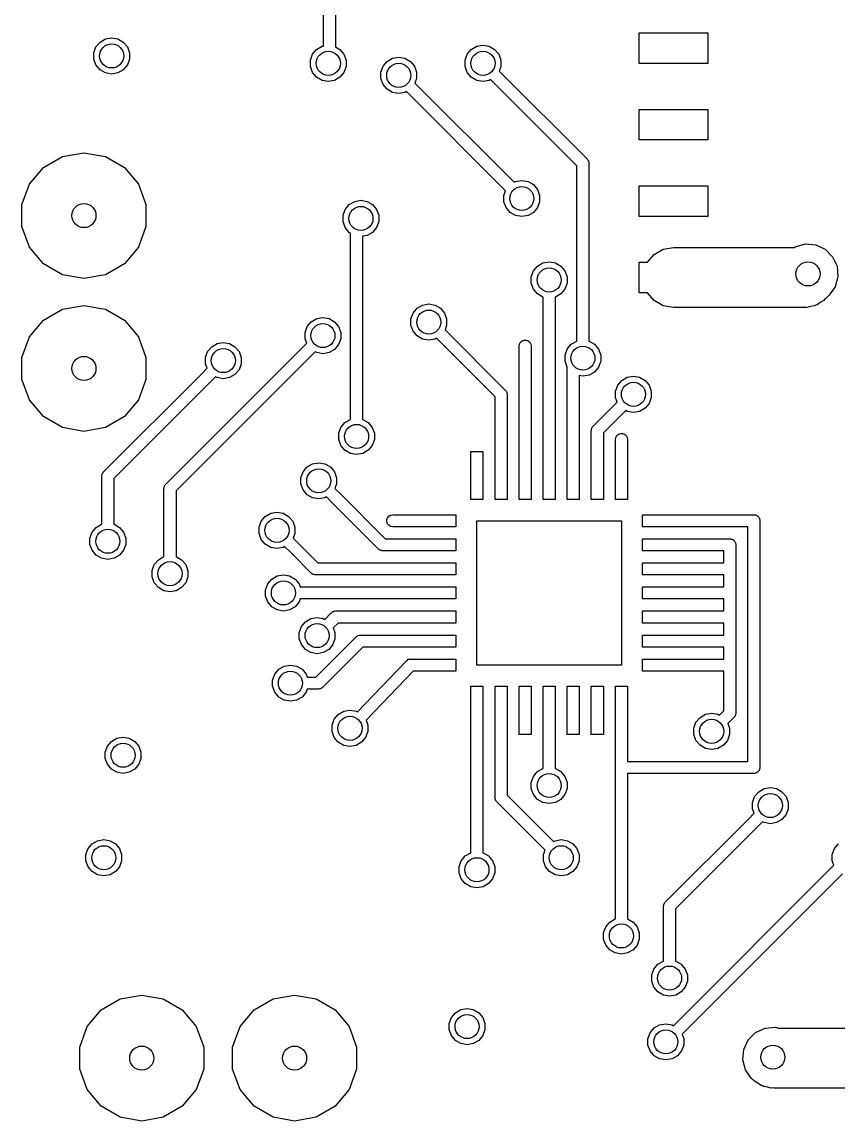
# Model space of a CAD drawing. Extents: x 1.2 to 29.5, y 0 to 30.9.
# Drawn here: x 1.24 to 14.8, y 1.22 to 19.49 of the extents above; entities that cross this region are included whole.
import ezdxf

# ---------------------------------------------------------------- set-up
doc = ezdxf.new("R2010")
doc.units = 0
doc.header["$MEASUREMENT"] = 0
doc.layers.add('BLACK', color=7, linetype='CONTINUOUS')

msp = doc.modelspace()

# ---------------------------------------------------------------- linework, layer by layer
at = {"layer": 'Black'}
for p, q in [((6.25, 19.087), (6.25, 19.67)), ((6.45, 19.67), (6.45, 19.0732)), ((2.53693, 19.1537), (2.6275, 19.206)), ((2.6275, 19.206), (2.7305, 19.2241)), ((2.7305, 19.2241), (2.8335, 19.206)), ((2.8335, 19.206), (2.92407, 19.1537)), ((11.4935, 18.796), (11.4935, 19.304)), ((11.4935, 19.304), (12.6365, 19.304)), ((12.6365, 19.304), (12.6365, 18.796)), ((2.43393, 18.9753), (2.4697, 19.0736)), ((2.4697, 19.0736), (2.53693, 19.1537)), ((2.92407, 19.1537), (2.9913, 19.0736)), ((2.9913, 19.0736), (3.02707, 18.9753)), ((6.0692, 18.9506), (6.13643, 19.0307)), ((6.13643, 19.0307), (6.227, 19.083)), ((6.227, 19.083), (6.25, 19.087)), ((6.45, 19.0732), (6.52357, 19.0307)), ((6.52357, 19.0307), (6.5908, 18.9506)), ((8.6392, 18.9506), (8.70643, 19.0307)), ((8.70643, 19.0307), (8.797, 19.083)), ((8.797, 19.083), (8.9, 19.1011)), ((8.9, 19.1011), (9.003, 19.083)), ((9.003, 19.083), (9.09357, 19.0307)), ((9.09357, 19.0307), (9.1608, 18.9506)), ((2.43393, 18.8707), (2.43393, 18.9753)), ((2.4697, 18.7724), (2.43393, 18.8707)), ((3.02707, 18.8707), (2.9913, 18.7724)), ((3.02707, 18.9753), (3.02707, 18.8707)), ((6.03343, 18.8523), (6.0692, 18.9506)), ((6.03343, 18.7477), (6.03343, 18.8523)), ((6.5908, 18.9506), (6.62657, 18.8523)), ((6.62657, 18.8523), (6.62657, 18.7477)), ((7.2392, 18.7506), (7.30643, 18.8307)), ((7.30643, 18.8307), (7.397, 18.883)), ((7.397, 18.883), (7.5, 18.9011)), ((7.5, 18.9011), (7.603, 18.883)), ((7.603, 18.883), (7.69357, 18.8307)), ((7.69357, 18.8307), (7.7608, 18.7506)), ((8.60343, 18.8523), (8.6392, 18.9506)), ((8.60343, 18.7477), (8.60343, 18.8523)), ((9.1608, 18.9506), (9.19657, 18.8523)), ((9.19657, 18.8523), (9.19657, 18.7477)), ((2.53693, 18.6923), (2.4697, 18.7724)), ((2.6275, 18.64), (2.53693, 18.6923)), ((2.7305, 18.6219), (2.6275, 18.64)), ((2.8335, 18.64), (2.7305, 18.6219)), ((2.92407, 18.6923), (2.8335, 18.64)), ((2.9913, 18.7724), (2.92407, 18.6923)), ((6.0692, 18.6494), (6.03343, 18.7477)), ((6.13643, 18.5693), (6.0692, 18.6494)), ((6.5908, 18.6494), (6.52357, 18.5693)), ((6.62657, 18.7477), (6.5908, 18.6494)), ((7.20343, 18.6523), (7.2392, 18.7506)), ((7.20343, 18.5477), (7.20343, 18.6523)), ((7.7608, 18.7506), (7.79657, 18.6523)), ((7.79657, 18.6523), (7.79657, 18.5477)), ((8.6392, 18.6494), (8.60343, 18.7477)), ((8.70643, 18.5693), (8.6392, 18.6494)), ((9.19657, 18.7477), (9.16912, 18.6723)), ((9.16912, 18.6723), (10.6307, 17.2107)), ((12.6365, 18.796), (11.4935, 18.796)), ((6.227, 18.517), (6.13643, 18.5693)), ((6.33, 18.4989), (6.227, 18.517)), ((6.433, 18.517), (6.33, 18.4989)), ((6.52357, 18.5693), (6.433, 18.517)), ((7.2392, 18.4494), (7.20343, 18.5477)), ((7.30643, 18.3693), (7.2392, 18.4494)), ((7.79657, 18.5477), (7.76912, 18.4723)), ((7.76912, 18.4723), (9.41874, 16.8227)), ((8.797, 18.517), (8.70643, 18.5693)), ((8.9, 18.4989), (8.797, 18.517)), ((9.003, 18.517), (8.9, 18.4989)), ((9.02745, 18.5311), (9.003, 18.517)), ((10.46, 17.0986), (9.02745, 18.5311)), ((7.397, 18.317), (7.30643, 18.3693)), ((7.5, 18.2989), (7.397, 18.317)), ((7.603, 18.317), (7.5, 18.2989)), ((7.62745, 18.3311), (7.603, 18.317)), ((9.27651, 16.6821), (7.62745, 18.3311)), ((11.4935, 17.526), (11.4935, 18.034)), ((11.4935, 18.034), (12.6365, 18.034)), ((12.6365, 18.034), (12.6365, 17.526)), ((12.6365, 17.526), (11.4935, 17.526)), ((1.59804, 17.0708), (1.91246, 17.2523)), ((1.91246, 17.2523), (2.27, 17.3154)), ((2.27, 17.3154), (2.62754, 17.2523)), ((2.62754, 17.2523), (2.94196, 17.0708)), ((10.6307, 17.2107), (10.6332, 17.2071)), ((10.6332, 17.2071), (10.6366, 17.2043)), ((10.6366, 17.2043), (10.6431, 17.193)), ((10.6431, 17.193), (10.6506, 17.1823)), ((10.6506, 17.1823), (10.6518, 17.178)), ((10.6518, 17.178), (10.654, 17.1742)), ((10.654, 17.1742), (10.6562, 17.1613)), ((1.36468, 16.7927), (1.59804, 17.0708)), ((2.94196, 17.0708), (3.17532, 16.7927)), ((10.46, 14.3253), (10.46, 17.0986)), ((10.6562, 17.1613), (10.6596, 17.1487)), ((10.6596, 17.1487), (10.6592, 17.1443)), ((10.6592, 17.1443), (10.66, 17.14)), ((10.66, 17.14), (10.66, 14.3253)), ((9.41874, 16.8227), (9.44224, 16.8362)), ((9.44224, 16.8362), (9.54524, 16.8544)), ((9.54524, 16.8544), (9.64823, 16.8362)), ((9.64823, 16.8362), (9.73881, 16.784)), ((1.2405, 16.4515), (1.36468, 16.7927)), ((3.17532, 16.7927), (3.2995, 16.4515)), ((9.24867, 16.6056), (9.27651, 16.6821)), ((9.73881, 16.784), (9.80604, 16.7038)), ((9.80604, 16.7038), (9.84181, 16.6056)), ((11.4935, 16.256), (11.4935, 16.764)), ((11.4935, 16.764), (12.6365, 16.764)), ((12.6365, 16.764), (12.6365, 16.256)), ((1.2405, 16.0885), (1.2405, 16.4515)), ((3.2995, 16.4515), (3.2995, 16.0885)), ((6.6112, 16.3729), (6.67842, 16.453)), ((6.67842, 16.453), (6.769, 16.5053)), ((6.769, 16.5053), (6.872, 16.5235)), ((6.872, 16.5235), (6.975, 16.5053)), ((6.975, 16.5053), (7.06557, 16.453)), ((7.06557, 16.453), (7.1328, 16.3729)), ((9.24867, 16.501), (9.24867, 16.6056)), ((9.28444, 16.4027), (9.24867, 16.501)), ((9.84181, 16.501), (9.80604, 16.4027)), ((9.84181, 16.6056), (9.84181, 16.501)), ((6.57543, 16.2746), (6.6112, 16.3729)), ((6.57543, 16.17), (6.57543, 16.2746)), ((7.1328, 16.3729), (7.16857, 16.2746)), ((7.16857, 16.2746), (7.16857, 16.17)), ((9.35166, 16.3226), (9.28444, 16.4027)), ((9.44224, 16.2703), (9.35166, 16.3226)), ((9.54524, 16.2521), (9.44224, 16.2703)), ((9.64823, 16.2703), (9.54524, 16.2521)), ((9.73881, 16.3226), (9.64823, 16.2703)), ((9.80604, 16.4027), (9.73881, 16.3226)), ((12.6365, 16.256), (11.4935, 16.256)), ((1.36468, 15.7473), (1.2405, 16.0885)), ((3.2995, 16.0885), (3.17532, 15.7473)), ((6.6112, 16.0718), (6.57543, 16.17)), ((6.67842, 15.9916), (6.6112, 16.0718)), ((7.1328, 16.0718), (7.06557, 15.9916)), ((7.16857, 16.17), (7.1328, 16.0718)), ((6.7, 15.9792), (6.67842, 15.9916)), ((6.7, 12.8835), (6.7, 15.9792)), ((6.975, 15.9393), (6.9, 15.9261)), ((6.9, 15.9261), (6.9, 12.8835)), ((7.06557, 15.9916), (6.975, 15.9393)), ((1.59804, 15.4692), (1.36468, 15.7473)), ((3.17532, 15.7473), (2.94196, 15.4692)), ((11.7436, 15.623), (11.894, 15.7098)), ((11.894, 15.7098), (12.065, 15.74)), ((12.065, 15.74), (14.0699, 15.74)), ((14.0699, 15.74), (14.0887, 15.7532)), ((14.0887, 15.7532), (14.2564, 15.7981)), ((14.2564, 15.7981), (14.4294, 15.783)), ((14.4294, 15.783), (14.5868, 15.7096)), ((14.5868, 15.7096), (14.7096, 15.5868)), ((11.6353, 15.494), (11.7436, 15.623)), ((14.7096, 15.5868), (14.783, 15.4294)), ((1.91246, 15.2877), (1.59804, 15.4692)), ((2.94196, 15.4692), (2.62754, 15.2877)), ((9.70343, 15.2523), (9.7392, 15.3506)), ((9.7392, 15.3506), (9.80643, 15.4307)), ((9.80643, 15.4307), (9.897, 15.483)), ((9.897, 15.483), (10, 15.5011)), ((10, 15.5011), (10.103, 15.483)), ((10.103, 15.483), (10.1936, 15.4307)), ((10.1936, 15.4307), (10.2608, 15.3506)), ((10.2608, 15.3506), (10.2966, 15.2523)), ((11.4935, 14.986), (11.4935, 15.494)), ((11.4935, 15.494), (11.6353, 15.494)), ((14.783, 15.4294), (14.7981, 15.2564)), ((2.27, 15.2246), (1.91246, 15.2877)), ((2.62754, 15.2877), (2.27, 15.2246)), ((9.70343, 15.1477), (9.70343, 15.2523)), ((10.2966, 15.2523), (10.2966, 15.1477)), ((14.7981, 15.2564), (14.7532, 15.0887)), ((9.7392, 15.0494), (9.70343, 15.1477)), ((9.80643, 14.9693), (9.7392, 15.0494)), ((10.2608, 15.0494), (10.1936, 14.9693)), ((10.2966, 15.1477), (10.2608, 15.0494)), ((11.6353, 14.986), (11.4935, 14.986)), ((11.7436, 14.857), (11.6353, 14.986)), ((14.7532, 15.0887), (14.6536, 14.9464)), ((7.897, 14.783), (8, 14.8011)), ((8, 14.8011), (8.103, 14.783)), ((9.897, 14.917), (9.80643, 14.9693)), ((9.9, 14.9165), (9.897, 14.917)), ((9.9, 12.35), (9.9, 14.9165)), ((10.103, 14.917), (10.1, 14.9165)), ((10.1, 14.9165), (10.1, 12.35)), ((10.1936, 14.9693), (10.103, 14.917)), ((11.894, 14.7702), (11.7436, 14.857)), ((14.5048, 14.8243), (14.4513, 14.7868)), ((14.5614, 14.857), (14.5048, 14.8243)), ((14.5755, 14.8738), (14.5614, 14.857)), ((14.5936, 14.8864), (14.5755, 14.8738)), ((14.6536, 14.9464), (14.5936, 14.8864)), ((1.59804, 14.5308), (1.91246, 14.7123)), ((1.91246, 14.7123), (2.27, 14.7754)), ((2.27, 14.7754), (2.62754, 14.7123)), ((2.62754, 14.7123), (2.94196, 14.5308)), ((7.70343, 14.5523), (7.7392, 14.6506)), ((7.7392, 14.6506), (7.80643, 14.7307)), ((7.80643, 14.7307), (7.897, 14.783)), ((8.103, 14.783), (8.19357, 14.7307)), ((8.19357, 14.7307), (8.2608, 14.6506)), ((8.2608, 14.6506), (8.29657, 14.5523)), ((12.065, 14.74), (11.894, 14.7702)), ((14.24, 14.74), (12.065, 14.74)), ((14.2617, 14.7438), (14.24, 14.74)), ((14.2836, 14.7419), (14.2617, 14.7438)), ((14.3467, 14.7588), (14.2836, 14.7419)), ((14.411, 14.7702), (14.3467, 14.7588)), ((14.4301, 14.7812), (14.411, 14.7702)), ((14.4513, 14.7868), (14.4301, 14.7812)), ((1.36468, 14.2527), (1.59804, 14.5308)), ((2.94196, 14.5308), (3.17532, 14.2527)), ((5.97919, 14.4267), (6.04642, 14.5068)), ((6.04642, 14.5068), (6.13699, 14.5591)), ((6.13699, 14.5591), (6.23999, 14.5773)), ((6.23999, 14.5773), (6.34299, 14.5591)), ((6.34299, 14.5591), (6.43356, 14.5068)), ((6.43356, 14.5068), (6.50079, 14.4267)), ((7.70343, 14.4477), (7.70343, 14.5523)), ((7.7392, 14.3494), (7.70343, 14.4477)), ((8.29657, 14.4477), (8.26912, 14.3723)), ((8.29657, 14.5523), (8.29657, 14.4477)), ((1.2405, 13.9115), (1.36468, 14.2527)), ((3.17532, 14.2527), (3.2995, 13.9115)), ((5.94342, 14.3284), (5.97919, 14.4267)), ((5.94342, 14.2238), (5.94342, 14.3284)), ((6.50079, 14.4267), (6.53656, 14.3284)), ((6.53656, 14.3284), (6.53656, 14.2238)), ((7.80643, 14.2693), (7.7392, 14.3494)), ((7.897, 14.217), (7.80643, 14.2693)), ((8.26912, 14.3723), (9.27071, 13.3707)), ((10.46, 14.1845), (10.46, 14.3253)), ((10.66, 14.3253), (10.66, 14.1845)), ((3.62929, 11.8068), (5.97087, 14.1484)), ((4.32504, 14.0106), (4.39227, 14.0907)), ((4.39227, 14.0907), (4.48284, 14.143)), ((4.48284, 14.143), (4.58584, 14.1612)), ((4.58584, 14.1612), (4.68884, 14.143)), ((4.68884, 14.143), (4.77941, 14.0907)), ((4.77941, 14.0907), (4.84664, 14.0106)), ((5.97087, 14.1484), (5.94342, 14.2238)), ((6.50079, 14.1255), (6.43356, 14.0454)), ((6.53656, 14.2238), (6.50079, 14.1255)), ((8, 14.1989), (7.897, 14.217)), ((8.103, 14.217), (8, 14.1989)), ((8.12745, 14.2311), (8.103, 14.217)), ((9.1, 13.2586), (8.12745, 14.2311)), ((9.5, 14.1), (9.50603, 14.1342)), ((9.5, 12.35), (9.5, 14.1)), ((9.50603, 14.1342), (9.5234, 14.1643)), ((9.5234, 14.1643), (9.55, 14.1866)), ((9.55, 14.1866), (9.58263, 14.1985)), ((9.58263, 14.1985), (9.61736, 14.1985)), ((9.61736, 14.1985), (9.65, 14.1866)), ((9.65, 14.1866), (9.6766, 14.1643)), ((9.6766, 14.1643), (9.69397, 14.1342)), ((9.69397, 14.1342), (9.7, 14.1)), ((9.7, 14.1), (9.7, 12.35)), ((10.2992, 14.0516), (10.3664, 14.1317)), ((10.3664, 14.1317), (10.457, 14.184)), ((10.457, 14.184), (10.46, 14.1845)), ((10.66, 14.1845), (10.663, 14.184)), ((10.663, 14.184), (10.7536, 14.1317)), ((10.7536, 14.1317), (10.8208, 14.0516)), ((1.2405, 13.5485), (1.2405, 13.9115)), ((3.2995, 13.9115), (3.2995, 13.5485)), ((6.11254, 14.0073), (3.8, 11.6947)), ((4.28927, 13.9123), (4.32504, 14.0106)), ((4.28927, 13.8077), (4.28927, 13.9123)), ((4.84664, 14.0106), (4.88241, 13.9123)), ((4.88241, 13.9123), (4.88241, 13.8077)), ((6.13699, 13.9931), (6.11254, 14.0073)), ((6.23999, 13.975), (6.13699, 13.9931)), ((6.34299, 13.9931), (6.23999, 13.975)), ((6.43356, 14.0454), (6.34299, 13.9931)), ((10.2634, 13.9533), (10.2992, 14.0516)), ((10.2634, 13.8487), (10.2634, 13.9533)), ((10.8208, 14.0516), (10.8566, 13.9533)), ((10.8566, 13.9533), (10.8566, 13.8487)), ((4.21513, 13.6307), (4.31671, 13.7323)), ((4.31671, 13.7323), (4.28927, 13.8077)), ((4.84664, 13.7094), (4.77941, 13.6293)), ((4.88241, 13.8077), (4.84664, 13.7094)), ((10.2992, 13.7504), (10.2634, 13.8487)), ((10.3004, 13.749), (10.2992, 13.7504)), ((10.3, 13.741), (10.3008, 13.7453)), ((10.3, 12.35), (10.3, 13.741)), ((10.3008, 13.7453), (10.3004, 13.749)), ((10.8208, 13.7504), (10.7536, 13.6703)), ((10.8566, 13.8487), (10.8208, 13.7504)), ((1.36468, 13.2073), (1.2405, 13.5485)), ((2.59629, 12.0119), (4.21513, 13.6307)), ((3.2995, 13.5485), (3.17532, 13.2073)), ((4.45839, 13.5911), (4.35655, 13.4893)), ((4.48284, 13.577), (4.45839, 13.5911)), ((4.58584, 13.5589), (4.48284, 13.577)), ((4.68884, 13.577), (4.58584, 13.5589)), ((4.77941, 13.6293), (4.68884, 13.577)), ((10.56, 13.5999), (10.5, 13.6105)), ((10.5, 13.6105), (10.5, 12.35)), ((10.663, 13.618), (10.56, 13.5999)), ((10.7536, 13.6703), (10.663, 13.618)), ((11.1392, 13.4506), (11.2064, 13.5307)), ((11.2064, 13.5307), (11.297, 13.583)), ((11.297, 13.583), (11.4, 13.6011)), ((11.4, 13.6011), (11.503, 13.583)), ((11.503, 13.583), (11.5936, 13.5307)), ((11.5936, 13.5307), (11.6608, 13.4506)), ((4.35655, 13.4893), (2.767, 11.8997)), ((9.27071, 13.3707), (9.27323, 13.3671)), ((9.27323, 13.3671), (9.2766, 13.3643)), ((9.2766, 13.3643), (9.28314, 13.353)), ((9.28314, 13.353), (9.29063, 13.3423)), ((9.29063, 13.3423), (9.29177, 13.338)), ((9.29177, 13.338), (9.29397, 13.3342)), ((9.29397, 13.3342), (9.29624, 13.3213)), ((11.1034, 13.3523), (11.1392, 13.4506)), ((11.1034, 13.2477), (11.1034, 13.3523)), ((11.6608, 13.4506), (11.6966, 13.3523)), ((11.6966, 13.3523), (11.6966, 13.2477)), ((1.59804, 12.9292), (1.36468, 13.2073)), ((3.17532, 13.2073), (2.94196, 12.9292)), ((9.1, 12.35), (9.1, 13.2586)), ((9.29624, 13.3213), (9.29962, 13.3087)), ((9.29962, 13.3087), (9.29924, 13.3043)), ((9.29924, 13.3043), (9.3, 13.3)), ((9.3, 13.3), (9.3, 12.35)), ((10.7293, 12.7707), (11.1309, 13.1723)), ((11.1309, 13.1723), (11.1034, 13.2477)), ((11.6608, 13.1494), (11.5936, 13.0693)), ((11.6966, 13.2477), (11.6608, 13.1494)), ((11.2726, 13.0311), (10.9, 12.6586)), ((11.297, 13.017), (11.2726, 13.0311)), ((11.4, 12.9989), (11.297, 13.017)), ((11.503, 13.017), (11.4, 12.9989)), ((11.5936, 13.0693), (11.503, 13.017)), ((1.91246, 12.7477), (1.59804, 12.9292)), ((2.94196, 12.9292), (2.62754, 12.7477)), ((6.5392, 12.7506), (6.60643, 12.8307)), ((6.60643, 12.8307), (6.697, 12.883)), ((6.697, 12.883), (6.7, 12.8835)), ((6.9, 12.8835), (6.903, 12.883)), ((6.903, 12.883), (6.99357, 12.8307)), ((6.99357, 12.8307), (7.0608, 12.7506)), ((2.27, 12.6846), (1.91246, 12.7477)), ((2.62754, 12.7477), (2.27, 12.6846)), ((6.50343, 12.6523), (6.5392, 12.7506)), ((6.50343, 12.5477), (6.50343, 12.6523)), ((7.0608, 12.7506), (7.09657, 12.6523)), ((7.09657, 12.6523), (7.09657, 12.5477)), ((10.7, 12.7), (10.7008, 12.7043)), ((10.7, 12.35), (10.7, 12.7)), ((10.7004, 12.7087), (10.7038, 12.7213)), ((10.7008, 12.7043), (10.7004, 12.7087)), ((10.7038, 12.7213), (10.706, 12.7342)), ((10.706, 12.7342), (10.7082, 12.738)), ((10.7082, 12.738), (10.7094, 12.7423)), ((10.7094, 12.7423), (10.7169, 12.753)), ((10.7169, 12.753), (10.7234, 12.7643)), ((10.7234, 12.7643), (10.7268, 12.7671)), ((10.7268, 12.7671), (10.7293, 12.7707)), ((10.9, 12.6586), (10.9, 12.35)), ((11.106, 12.5842), (11.1234, 12.6143)), ((11.1234, 12.6143), (11.15, 12.6366)), ((11.15, 12.6366), (11.1826, 12.6485)), ((11.1826, 12.6485), (11.2174, 12.6485)), ((11.2174, 12.6485), (11.25, 12.6366)), ((11.25, 12.6366), (11.2766, 12.6143)), ((11.2766, 12.6143), (11.294, 12.5842)), ((6.5392, 12.4494), (6.50343, 12.5477)), ((6.60643, 12.3693), (6.5392, 12.4494)), ((7.0608, 12.4494), (6.99357, 12.3693)), ((7.09657, 12.5477), (7.0608, 12.4494)), ((11.1, 12.55), (11.106, 12.5842)), ((11.1, 12.35), (11.1, 12.55)), ((11.294, 12.5842), (11.3, 12.55)), ((11.3, 12.55), (11.3, 12.35)), ((6.697, 12.317), (6.60643, 12.3693)), ((6.8, 12.2989), (6.697, 12.317)), ((6.903, 12.317), (6.8, 12.2989)), ((6.99357, 12.3693), (6.903, 12.317)), ((8.7, 11.55), (8.7, 12.35)), ((8.7, 12.35), (8.9, 12.35)), ((8.9, 12.35), (8.9, 11.55)), ((9.1, 11.55), (9.1, 12.35)), ((9.3, 12.35), (9.3, 11.55)), ((9.5, 11.55), (9.5, 12.35)), ((9.7, 12.35), (9.7, 11.55)), ((9.9, 11.55), (9.9, 12.35)), ((10.1, 12.35), (10.1, 11.55)), ((10.3, 11.55), (10.3, 12.35)), ((10.5, 12.35), (10.5, 11.55)), ((10.7, 11.55), (10.7, 12.35)), ((10.9, 12.35), (10.9, 11.55)), ((11.1, 11.55), (11.1, 12.35)), ((11.3, 12.35), (11.3, 11.55)), ((5.90993, 12.0133), (5.97716, 12.0934)), ((5.97716, 12.0934), (6.06773, 12.1457)), ((6.06773, 12.1457), (6.17073, 12.1638)), ((6.17073, 12.1638), (6.27373, 12.1457)), ((6.27373, 12.1457), (6.3643, 12.0934)), ((6.3643, 12.0934), (6.43153, 12.0133)), ((2.567, 11.9412), (2.56776, 11.9455)), ((2.567, 11.142), (2.567, 11.9412)), ((2.56738, 11.9499), (2.57076, 11.9625)), ((2.56776, 11.9455), (2.56738, 11.9499)), ((2.57076, 11.9625), (2.57303, 11.9754)), ((2.57303, 11.9754), (2.57523, 11.9792)), ((2.57523, 11.9792), (2.57637, 11.9834)), ((2.57637, 11.9834), (2.58387, 11.9941)), ((2.58387, 11.9941), (2.5904, 12.0055)), ((2.5904, 12.0055), (2.59376, 12.0083)), ((2.59376, 12.0083), (2.59629, 12.0119)), ((2.767, 11.8997), (2.767, 11.142)), ((5.87416, 11.915), (5.90993, 12.0133)), ((5.87416, 11.8104), (5.87416, 11.915)), ((6.43153, 12.0133), (6.4673, 11.915)), ((6.4673, 11.915), (6.4673, 11.8104)), ((3.6, 11.7361), (3.60076, 11.7405)), ((3.6, 10.6035), (3.6, 11.7361)), ((3.60038, 11.7448), (3.60376, 11.7575)), ((3.60076, 11.7405), (3.60038, 11.7448)), ((3.60376, 11.7575), (3.60603, 11.7703)), ((3.60603, 11.7703), (3.60823, 11.7741)), ((3.60823, 11.7741), (3.60937, 11.7784)), ((3.60937, 11.7784), (3.61687, 11.7891)), ((3.61687, 11.7891), (3.6234, 11.8004)), ((3.6234, 11.8004), (3.62676, 11.8032)), ((3.62676, 11.8032), (3.62929, 11.8068)), ((3.8, 11.6947), (3.8, 10.6035)), ((5.90993, 11.7121), (5.87416, 11.8104)), ((5.97716, 11.632), (5.90993, 11.7121)), ((6.4673, 11.8104), (6.43985, 11.735)), ((6.43985, 11.735), (6.54144, 11.6334)), ((6.06773, 11.5797), (5.97716, 11.632)), ((6.17073, 11.5616), (6.06773, 11.5797)), ((6.27373, 11.5797), (6.17073, 11.5616)), ((6.29818, 11.5938), (6.27373, 11.5797)), ((6.40001, 11.492), (6.29818, 11.5938)), ((6.54144, 11.6334), (6.54144, 11.6334)), ((6.54144, 11.6334), (7.27485, 10.9)), ((8.9, 11.55), (8.7, 11.55)), ((9.3, 11.55), (9.1, 11.55)), ((9.7, 11.55), (9.5, 11.55)), ((10.1, 11.55), (9.9, 11.55)), ((10.5, 11.55), (10.3, 11.55)), ((10.9, 11.55), (10.7, 11.55)), ((11.3, 11.55), (11.1, 11.55)), ((5.28359, 11.2707), (5.37416, 11.323)), ((5.37416, 11.323), (5.47716, 11.3411)), ((5.47716, 11.3411), (5.58016, 11.323)), ((5.58016, 11.323), (5.67073, 11.2707)), ((6.40002, 11.492), (6.40001, 11.492)), ((7.16272, 10.7293), (6.40002, 11.492)), ((2.47343, 11.0892), (2.564, 11.1415)), ((2.564, 11.1415), (2.567, 11.142)), ((2.767, 11.142), (2.77, 11.1415)), ((2.77, 11.1415), (2.86057, 11.0892)), ((5.18059, 11.0923), (5.21636, 11.1906)), ((5.21636, 11.1906), (5.28359, 11.2707)), ((5.67073, 11.2707), (5.73796, 11.1906)), ((5.73796, 11.1906), (5.77373, 11.0923)), ((7.30152, 11.2174), (7.3134, 11.25)), ((7.30152, 11.1826), (7.30152, 11.2174)), ((7.3134, 11.15), (7.30152, 11.1826)), ((7.3134, 11.25), (7.33572, 11.2766)), ((7.33572, 11.1234), (7.3134, 11.15)), ((7.33572, 11.2766), (7.3658, 11.294)), ((7.3658, 11.294), (7.4, 11.3)), ((7.4, 11.3), (8.05, 11.3)), ((8.05, 11.3), (8.45, 11.3)), ((8.45, 11.3), (8.45, 11.1)), ((8.8, 10), (8.8, 11.2)), ((8.8, 11.2), (10, 11.2)), ((10, 11.2), (11.2, 11.2)), ((11.2, 11.2), (11.2, 10)), ((11.55, 11.3), (12.35, 11.3)), ((11.55, 11.1), (11.55, 11.3)), ((12.35, 11.3), (13.4, 11.3)), ((13.4, 11.3), (13.4086, 11.2985)), ((13.4086, 11.2985), (13.4174, 11.2985)), ((13.4174, 11.2985), (13.4256, 11.2955)), ((13.4256, 11.2955), (13.4342, 11.294)), ((13.4342, 11.294), (13.4418, 11.2896)), ((13.4418, 11.2896), (13.45, 11.2866)), ((13.45, 11.2866), (13.4567, 11.281)), ((13.4567, 11.281), (13.4643, 11.2766)), ((13.4643, 11.2766), (13.4699, 11.2699)), ((13.4699, 11.2699), (13.4766, 11.2643)), ((13.4766, 11.2643), (13.481, 11.2567)), ((13.481, 11.2567), (13.4866, 11.25)), ((13.4866, 11.25), (13.4896, 11.2418)), ((13.4896, 11.2418), (13.494, 11.2342)), ((13.494, 11.2342), (13.4955, 11.2256)), ((13.4955, 11.2256), (13.4985, 11.2174)), ((13.4985, 11.2174), (13.4985, 11.2086)), ((13.4985, 11.2086), (13.5, 11.2)), ((13.5, 11.2), (13.5, 7.1)), ((2.37043, 10.9108), (2.4062, 11.0091)), ((2.4062, 11.0091), (2.47343, 11.0892)), ((2.86057, 11.0892), (2.9278, 11.0091)), ((2.9278, 11.0091), (2.96357, 10.9108)), ((5.18059, 10.9877), (5.18059, 11.0923)), ((5.21636, 10.8894), (5.18059, 10.9877)), ((5.77373, 10.9877), (5.74629, 10.9123)), ((5.77373, 11.0923), (5.77373, 10.9877)), ((7.3658, 11.106), (7.33572, 11.1234)), ((7.4, 11.1), (7.3658, 11.106)), ((7.65, 11.1), (7.4, 11.1)), ((8.45, 11.1), (7.65, 11.1)), ((11.95, 11.1), (11.55, 11.1)), ((13.3, 11.1), (11.95, 11.1)), ((13.3, 7.2), (13.3, 11.1)), ((2.37043, 10.8062), (2.37043, 10.9108)), ((2.4062, 10.7079), (2.37043, 10.8062)), ((2.96357, 10.8062), (2.9278, 10.7079)), ((2.96357, 10.9108), (2.96357, 10.8062)), ((5.28359, 10.8093), (5.21636, 10.8894)), ((5.37416, 10.757), (5.28359, 10.8093)), ((5.74629, 10.9123), (5.84787, 10.8107)), ((5.84787, 10.8107), (5.84787, 10.8107)), ((5.84787, 10.8107), (6.15857, 10.5)), ((7.27485, 10.9), (8.05, 10.9)), ((8.05, 10.9), (8.45, 10.9)), ((8.45, 10.9), (8.45, 10.7)), ((11.55, 10.7), (11.55, 10.9)), ((11.55, 10.9), (12.35, 10.9)), ((12.35, 10.9), (13, 10.9)), ((13, 10.9), (13.0086, 10.8985)), ((13.0086, 10.8985), (13.0174, 10.8985)), ((13.0174, 10.8985), (13.0256, 10.8955)), ((13.0256, 10.8955), (13.0342, 10.894)), ((13.0342, 10.894), (13.0418, 10.8896)), ((13.0418, 10.8896), (13.05, 10.8866)), ((13.05, 10.8866), (13.0567, 10.881)), ((13.0567, 10.881), (13.0643, 10.8766)), ((13.0643, 10.8766), (13.0699, 10.8699)), ((13.0699, 10.8699), (13.0766, 10.8643)), ((13.0766, 10.8643), (13.081, 10.8567)), ((13.081, 10.8567), (13.0866, 10.85)), ((13.0866, 10.85), (13.0896, 10.8418)), ((13.0896, 10.8418), (13.094, 10.8342)), ((13.094, 10.8342), (13.0955, 10.8256)), ((13.0955, 10.8256), (13.0985, 10.8174)), ((13.0985, 10.8174), (13.0985, 10.8086)), ((13.0985, 10.8086), (13.1, 10.8)), ((13.1, 10.8), (13.1, 10.4)), ((2.47343, 10.6278), (2.4062, 10.7079)), ((2.564, 10.5755), (2.47343, 10.6278)), ((2.86057, 10.6278), (2.77, 10.5755)), ((2.9278, 10.7079), (2.86057, 10.6278)), ((3.50643, 10.5507), (3.597, 10.603)), ((3.597, 10.603), (3.6, 10.6035)), ((3.8, 10.6035), (3.803, 10.603)), ((3.803, 10.603), (3.89357, 10.5507)), ((5.47716, 10.7388), (5.37416, 10.757)), ((5.58016, 10.757), (5.47716, 10.7388)), ((5.60461, 10.7711), (5.58016, 10.757)), ((5.70645, 10.6693), (5.60461, 10.7711)), ((6.04644, 10.3293), (5.70645, 10.6693)), ((5.70645, 10.6693), (5.70645, 10.6693)), ((7.16632, 10.7268), (7.16272, 10.7293)), ((7.16915, 10.7234), (7.16632, 10.7268)), ((7.18047, 10.7169), (7.16915, 10.7234)), ((7.19117, 10.7094), (7.18047, 10.7169)), ((7.19542, 10.7082), (7.19117, 10.7094)), ((7.19923, 10.706), (7.19542, 10.7082)), ((7.2121, 10.7038), (7.19923, 10.706)), ((7.22472, 10.7004), (7.2121, 10.7038)), ((7.2291, 10.7008), (7.22472, 10.7004)), ((7.23343, 10.7), (7.2291, 10.7008)), ((7.65, 10.7), (7.23343, 10.7)), ((8.45, 10.7), (7.65, 10.7)), ((11.95, 10.7), (11.55, 10.7)), ((12.9, 10.7), (11.95, 10.7)), ((12.9, 10.5), (12.9, 10.7)), ((2.667, 10.5574), (2.564, 10.5755)), ((2.77, 10.5755), (2.667, 10.5574)), ((3.40343, 10.3723), (3.4392, 10.4706)), ((3.4392, 10.4706), (3.50643, 10.5507)), ((3.89357, 10.5507), (3.9608, 10.4706)), ((3.9608, 10.4706), (3.99657, 10.3723)), ((6.15857, 10.5), (8.05, 10.5)), ((8.05, 10.5), (8.45, 10.5)), ((8.45, 10.5), (8.45, 10.3)), ((11.55, 10.3), (11.55, 10.5)), ((11.55, 10.5), (12.35, 10.5)), ((12.35, 10.5), (12.9, 10.5)), ((3.40343, 10.2677), (3.40343, 10.3723)), ((3.4392, 10.1694), (3.40343, 10.2677)), ((3.99657, 10.2677), (3.9608, 10.1694)), ((3.99657, 10.3723), (3.99657, 10.2677)), ((5.32325, 10.1506), (5.39047, 10.2307)), ((5.39047, 10.2307), (5.48105, 10.283)), ((5.48105, 10.283), (5.58405, 10.3011)), ((5.58405, 10.3011), (5.68704, 10.283)), ((5.68704, 10.283), (5.77762, 10.2307)), ((5.77762, 10.2307), (5.84485, 10.1506)), ((6.05005, 10.3268), (6.04644, 10.3293)), ((6.05287, 10.3234), (6.05005, 10.3268)), ((6.06418, 10.3169), (6.05287, 10.3234)), ((6.07489, 10.3094), (6.06418, 10.3169)), ((6.07914, 10.3082), (6.07489, 10.3094)), ((6.08295, 10.306), (6.07914, 10.3082)), ((6.09582, 10.3038), (6.08295, 10.306)), ((6.10844, 10.3004), (6.09582, 10.3038)), ((6.11282, 10.3008), (6.10844, 10.3004)), ((6.11715, 10.3), (6.11282, 10.3008)), ((7.65, 10.3), (6.11715, 10.3)), ((8.05, 10.3), (7.65, 10.3)), ((8.45, 10.3), (8.05, 10.3)), ((11.95, 10.3), (11.55, 10.3)), ((12.35, 10.3), (11.95, 10.3)), ((12.9, 10.3), (12.35, 10.3)), ((12.9, 10.1), (12.9, 10.3)), ((13.1, 10.4), (13.1, 10)), ((3.50643, 10.0893), (3.4392, 10.1694)), ((3.597, 10.037), (3.50643, 10.0893)), ((3.89357, 10.0893), (3.803, 10.037)), ((3.9608, 10.1694), (3.89357, 10.0893)), ((5.28747, 10.0523), (5.32325, 10.1506)), ((5.28747, 9.94771), (5.28747, 10.0523)), ((5.84485, 10.1506), (5.86325, 10.1)), ((5.86325, 10.1), (8.05, 10.1)), ((8.05, 10.1), (8.45, 10.1)), ((8.45, 10.1), (8.45, 9.9)), ((11.55, 9.9), (11.55, 10.1)), ((11.55, 10.1), (12.35, 10.1)), ((12.35, 10.1), (12.9, 10.1)), ((3.7, 10.0189), (3.597, 10.037)), ((3.803, 10.037), (3.7, 10.0189)), ((5.32325, 9.84943), (5.28747, 9.94771)), ((5.86325, 9.9), (5.84485, 9.84943)), ((7.65, 9.9), (5.86325, 9.9)), ((8.45, 9.9), (7.65, 9.9)), ((8.8, 8.8), (8.8, 10)), ((11.2, 10), (11.2, 8.8)), ((11.95, 9.9), (11.55, 9.9)), ((12.9, 9.9), (11.95, 9.9)), ((12.9, 9.7), (12.9, 9.9)), ((13.1, 10), (13.1, 9.6)), ((5.39047, 9.76931), (5.32325, 9.84943)), ((5.48105, 9.71701), (5.39047, 9.76931)), ((5.58405, 9.69885), (5.48105, 9.71701)), ((5.68704, 9.71701), (5.58405, 9.69885)), ((5.77762, 9.76931), (5.68704, 9.71701)), ((5.84485, 9.84943), (5.77762, 9.76931)), ((6.38897, 9.6766), (6.40028, 9.68313)), ((6.40028, 9.68313), (6.41099, 9.69063)), ((6.41099, 9.69063), (6.41524, 9.69177)), ((6.41524, 9.69177), (6.41905, 9.69397)), ((6.41905, 9.69397), (6.43191, 9.69624)), ((6.43191, 9.69624), (6.44453, 9.69962)), ((6.44453, 9.69962), (6.44891, 9.69924)), ((6.44891, 9.69924), (6.45325, 9.7)), ((6.45325, 9.7), (8.05, 9.7)), ((8.05, 9.7), (8.45, 9.7)), ((8.45, 9.7), (8.45, 9.5)), ((11.55, 9.5), (11.55, 9.7)), ((11.55, 9.7), (12.35, 9.7)), ((12.35, 9.7), (12.9, 9.7)), ((5.88326, 9.44138), (5.95048, 9.5215)), ((5.95048, 9.5215), (6.04106, 9.57379)), ((6.04106, 9.57379), (6.14406, 9.59195)), ((6.14406, 9.59195), (6.24705, 9.57379)), ((6.24705, 9.57379), (6.2715, 9.55968)), ((6.2715, 9.55968), (6.37334, 9.66151)), ((6.37334, 9.66152), (6.38254, 9.67071)), ((6.37334, 9.66151), (6.37334, 9.66152)), ((6.38254, 9.67071), (6.38614, 9.67324)), ((6.38614, 9.67324), (6.38897, 9.6766)), ((6.49467, 9.5), (6.41318, 9.41851)), ((7.65, 9.5), (6.49467, 9.5)), ((8.45, 9.5), (7.65, 9.5)), ((11.95, 9.5), (11.55, 9.5)), ((12.9, 9.5), (11.95, 9.5)), ((12.9, 9.3), (12.9, 9.5)), ((13.1, 9.6), (13.1, 9.2)), ((5.84748, 9.3431), (5.88326, 9.44138)), ((5.84748, 9.23851), (5.84748, 9.3431)), ((6.41318, 9.41851), (6.44063, 9.3431)), ((6.44063, 9.3431), (6.44063, 9.23851)), ((5.88326, 9.14023), (5.84748, 9.23851)), ((5.95048, 9.06012), (5.88326, 9.14023)), ((6.12072, 8.6), (6.79143, 9.27071)), ((6.40486, 9.14023), (6.33763, 9.06012)), ((6.44063, 9.23851), (6.40486, 9.14023)), ((6.79143, 9.27071), (6.79503, 9.27323)), ((6.79503, 9.27323), (6.79786, 9.2766)), ((6.79786, 9.2766), (6.80918, 9.28314)), ((6.80918, 9.28314), (6.81988, 9.29063)), ((6.81988, 9.29063), (6.82412, 9.29177)), ((6.82412, 9.29177), (6.82794, 9.29397)), ((6.82794, 9.29397), (6.84081, 9.29624)), ((6.84081, 9.29624), (6.85342, 9.29962)), ((6.85342, 9.29962), (6.8578, 9.29924)), ((6.8578, 9.29924), (6.86214, 9.3)), ((6.86214, 9.3), (8.05, 9.3)), ((8.05, 9.3), (8.45, 9.3)), ((8.45, 9.3), (8.45, 9.1)), ((11.55, 9.1), (11.55, 9.3)), ((11.55, 9.3), (12.35, 9.3)), ((12.35, 9.3), (12.9, 9.3)), ((13.1, 9.2), (13.1, 8.8)), ((6.04106, 9.00782), (5.95048, 9.06012)), ((6.14406, 8.98966), (6.04106, 9.00782)), ((6.24705, 9.00782), (6.14406, 8.98966)), ((6.90356, 9.1), (6.23285, 8.42929)), ((6.33763, 9.06012), (6.24705, 9.00782)), ((7.65, 9.1), (6.90356, 9.1)), ((8.45, 9.1), (7.65, 9.1)), ((11.95, 9.1), (11.55, 9.1)), ((12.9, 9.1), (11.95, 9.1)), ((12.9, 8.9), (12.9, 9.1)), ((5.50643, 8.73069), (5.597, 8.78299)), ((5.597, 8.78299), (5.7, 8.80115)), ((5.7, 8.80115), (5.803, 8.78299)), ((5.803, 8.78299), (5.89357, 8.73069)), ((6.81258, 8.02168), (7.62793, 8.86932)), ((7.62793, 8.86932), (7.63227, 8.87249)), ((7.63227, 8.87249), (7.63572, 8.8766)), ((7.63572, 8.8766), (7.6462, 8.88266)), ((7.6462, 8.88266), (7.65, 8.88542)), ((7.65, 8.88542), (7.65, 8.9)), ((7.65, 8.9), (8.45, 8.9)), ((8.45, 8.9), (8.45, 8.7)), ((10, 8.8), (8.8, 8.8)), ((11.2, 8.8), (10, 8.8)), ((11.55, 8.9), (12.35, 8.9)), ((11.55, 8.7), (11.55, 8.9)), ((12.35, 8.9), (12.9, 8.9)), ((13.1, 8.8), (13.1, 8.682)), ((5.40343, 8.55229), (5.4392, 8.65057)), ((5.4392, 8.65057), (5.50643, 8.73069)), ((5.89357, 8.73069), (5.9608, 8.65057)), ((5.9608, 8.65057), (5.97921, 8.6)), ((5.97921, 8.6), (6.12072, 8.6)), ((7.74256, 8.7), (6.95706, 7.88338)), ((8.05, 8.7), (7.74256, 8.7)), ((8.45, 8.7), (8.05, 8.7)), ((11.95, 8.7), (11.55, 8.7)), ((12.9, 8.7), (11.95, 8.7)), ((12.9, 8.682), (12.9, 8.7)), ((12.9, 8.04142), (12.9, 8.682)), ((13.1, 8.682), (13.1, 8)), ((5.40343, 8.44771), (5.40343, 8.55229)), ((5.4392, 8.34943), (5.40343, 8.44771)), ((6.16647, 8.40076), (6.16214, 8.4)), ((6.17085, 8.40038), (6.16647, 8.40076)), ((6.18347, 8.40376), (6.17085, 8.40038)), ((6.19634, 8.40603), (6.18347, 8.40376)), ((6.20015, 8.40823), (6.19634, 8.40603)), ((6.2044, 8.40937), (6.20015, 8.40823)), ((6.21511, 8.41687), (6.2044, 8.40937)), ((6.22642, 8.4234), (6.21511, 8.41687)), ((6.22924, 8.42676), (6.22642, 8.4234)), ((6.23285, 8.42929), (6.22924, 8.42676)), ((8.7, 8.05), (8.7, 8.45)), ((8.7, 8.45), (8.9, 8.45)), ((8.9, 8.45), (8.9, 7.65)), ((9.1, 8.05), (9.1, 8.45)), ((9.1, 8.45), (9.3, 8.45)), ((9.3, 8.45), (9.3, 7.65)), ((9.5, 7.65), (9.5, 8.45)), ((9.5, 8.45), (9.7, 8.45)), ((9.7, 8.45), (9.7, 7.65)), ((9.9, 8.05), (9.9, 8.45)), ((9.9, 8.45), (10.1, 8.45)), ((10.1, 8.45), (10.1, 7.65)), ((10.3, 7.65), (10.3, 8.45)), ((10.3, 8.45), (10.5, 8.45)), ((10.5, 8.45), (10.5, 7.65)), ((10.7, 7.65), (10.7, 8.45)), ((10.7, 8.45), (10.9, 8.45)), ((10.9, 8.45), (10.9, 7.65)), ((11.1, 8.05), (11.1, 8.45)), ((11.1, 8.45), (11.3, 8.45)), ((11.3, 8.45), (11.3, 7.65)), ((5.50643, 8.26931), (5.4392, 8.34943)), ((5.597, 8.21701), (5.50643, 8.26931)), ((5.89357, 8.26931), (5.803, 8.21701)), ((5.9608, 8.34943), (5.89357, 8.26931)), ((5.97921, 8.4), (5.9608, 8.34943)), ((6.12426, 8.4), (5.97921, 8.4)), ((6.16214, 8.4), (6.12426, 8.4)), ((5.7, 8.19885), (5.597, 8.21701)), ((5.803, 8.21701), (5.7, 8.19885)), ((6.587, 8.03299), (6.69, 8.05115)), ((6.69, 8.05115), (6.793, 8.03299)), ((8.7, 5.68351), (8.7, 8.05)), ((9.1, 6.6), (9.1, 8.05)), ((9.9, 7.08351), (9.9, 8.05)), ((11.1, 7.1), (11.1, 8.05)), ((12.8274, 7.96887), (12.9, 8.04142)), ((6.39343, 7.80229), (6.4292, 7.90057)), ((6.4292, 7.90057), (6.49643, 7.98069)), ((6.49643, 7.98069), (6.587, 8.03299)), ((6.793, 8.03299), (6.81258, 8.02168)), ((6.95706, 7.88338), (6.98657, 7.80229)), ((12.4392, 7.85057), (12.5064, 7.93069)), ((12.5064, 7.93069), (12.597, 7.98298)), ((12.597, 7.98298), (12.7, 8.00115)), ((12.7, 8.00115), (12.803, 7.98298)), ((12.803, 7.98298), (12.8274, 7.96887)), ((13.0707, 7.92929), (12.9691, 7.8277)), ((13.0732, 7.93289), (13.0707, 7.92929)), ((13.0766, 7.93572), (13.0732, 7.93289)), ((13.0831, 7.94703), (13.0766, 7.93572)), ((13.0906, 7.95774), (13.0831, 7.94703)), ((13.0918, 7.96199), (13.0906, 7.95774)), ((13.094, 7.9658), (13.0918, 7.96199)), ((13.0962, 7.97867), (13.094, 7.9658)), ((13.0996, 7.99128), (13.0962, 7.97867)), ((13.1, 8), (13.0992, 7.99567)), ((13.0992, 7.99567), (13.0996, 7.99128)), ((6.39343, 7.69771), (6.39343, 7.80229)), ((6.4292, 7.59943), (6.39343, 7.69771)), ((6.98657, 7.69771), (6.9508, 7.59943)), ((6.98657, 7.80229), (6.98657, 7.69771)), ((12.4034, 7.75229), (12.4392, 7.85057)), ((12.4034, 7.64771), (12.4034, 7.75229)), ((12.9691, 7.8277), (12.9966, 7.75229)), ((12.9966, 7.75229), (12.9966, 7.64771)), ((2.6602, 7.45307), (2.72743, 7.53319)), ((2.72743, 7.53319), (2.818, 7.58548)), ((2.818, 7.58548), (2.921, 7.60365)), ((2.921, 7.60365), (3.024, 7.58548)), ((3.024, 7.58548), (3.11457, 7.53319)), ((3.11457, 7.53319), (3.1818, 7.45307)), ((6.49643, 7.51931), (6.4292, 7.59943)), ((6.587, 7.46701), (6.49643, 7.51931)), ((6.88357, 7.51931), (6.793, 7.46701)), ((6.9508, 7.59943), (6.88357, 7.51931)), ((8.9, 7.65), (8.9, 5.68351)), ((9.3, 7.65), (9.3, 6.64142)), ((9.7, 7.65), (9.5, 7.65)), ((10.1, 7.65), (10.1, 7.08351)), ((10.5, 7.65), (10.3, 7.65)), ((10.9, 7.65), (10.7, 7.65)), ((11.3, 7.65), (11.3, 7.2)), ((12.4392, 7.54943), (12.4034, 7.64771)), ((12.5064, 7.46931), (12.4392, 7.54943)), ((12.9608, 7.54943), (12.8936, 7.46931)), ((12.9966, 7.64771), (12.9608, 7.54943)), ((2.62443, 7.35479), (2.6602, 7.45307)), ((2.62443, 7.25021), (2.62443, 7.35479)), ((3.1818, 7.45307), (3.21757, 7.35479)), ((3.21757, 7.35479), (3.21757, 7.25021)), ((6.69, 7.44885), (6.587, 7.46701)), ((6.793, 7.46701), (6.69, 7.44885)), ((12.597, 7.41701), (12.5064, 7.46931)), ((12.7, 7.39885), (12.597, 7.41701)), ((12.803, 7.41701), (12.7, 7.39885)), ((12.8936, 7.46931), (12.803, 7.41701)), ((2.6602, 7.15193), (2.62443, 7.25021)), ((2.72743, 7.07181), (2.6602, 7.15193)), ((3.1818, 7.15193), (3.11457, 7.07181)), ((3.21757, 7.25021), (3.1818, 7.15193)), ((11.3, 7.2), (13.3, 7.2)), ((2.818, 7.01951), (2.72743, 7.07181)), ((2.921, 7.00135), (2.818, 7.01951)), ((3.024, 7.01951), (2.921, 7.00135)), ((3.11457, 7.07181), (3.024, 7.01951)), ((9.70343, 6.85229), (9.7392, 6.95057)), ((9.7392, 6.95057), (9.80643, 7.03069)), ((9.80643, 7.03069), (9.897, 7.08298)), ((9.897, 7.08298), (9.9, 7.08351)), ((10.1, 7.08351), (10.103, 7.08298)), ((10.103, 7.08298), (10.1936, 7.03069)), ((10.1936, 7.03069), (10.2608, 6.95057)), ((10.2608, 6.95057), (10.2966, 6.85229)), ((11.1, 4.58351), (11.1, 7.1)), ((13.4, 7), (11.3, 7)), ((11.3, 7), (11.3, 4.58351)), ((13.4086, 7.00152), (13.4, 7)), ((13.4174, 7.00152), (13.4086, 7.00152)), ((13.4256, 7.00451), (13.4174, 7.00152)), ((13.4342, 7.00603), (13.4256, 7.00451)), ((13.4418, 7.0104), (13.4342, 7.00603)), ((13.45, 7.0134), (13.4418, 7.0104)), ((13.4567, 7.01902), (13.45, 7.0134)), ((13.4643, 7.0234), (13.4567, 7.01902)), ((13.4699, 7.0301), (13.4643, 7.0234)), ((13.4766, 7.03572), (13.4699, 7.0301)), ((13.481, 7.0433), (13.4766, 7.03572)), ((13.4866, 7.05), (13.481, 7.0433)), ((13.4896, 7.05822), (13.4866, 7.05)), ((13.494, 7.0658), (13.4896, 7.05822)), ((13.4955, 7.07441), (13.494, 7.0658)), ((13.4985, 7.08263), (13.4955, 7.07441)), ((13.5, 7.1), (13.4985, 7.09139)), ((13.4985, 7.09139), (13.4985, 7.08263)), ((9.70343, 6.74771), (9.70343, 6.85229)), ((10.2966, 6.85229), (10.2966, 6.74771)), ((13.5715, 6.74942), (13.6745, 6.76758)), ((13.6745, 6.76758), (13.7775, 6.74942)), ((9.10076, 6.59567), (9.1, 6.6)), ((9.10038, 6.59129), (9.10076, 6.59567)), ((9.10376, 6.57867), (9.10038, 6.59129)), ((9.10603, 6.5658), (9.10376, 6.57867)), ((9.3, 6.64142), (10.0726, 5.86887)), ((9.7392, 6.64943), (9.70343, 6.74771)), ((9.80643, 6.56931), (9.7392, 6.64943)), ((10.2608, 6.64943), (10.1936, 6.56931)), ((10.2966, 6.74771), (10.2608, 6.64943)), ((13.3779, 6.51872), (13.4137, 6.617)), ((13.4137, 6.617), (13.4809, 6.69712)), ((13.4809, 6.69712), (13.5715, 6.74942)), ((13.7775, 6.74942), (13.868, 6.69712)), ((13.868, 6.69712), (13.9353, 6.617)), ((13.9353, 6.617), (13.971, 6.51872)), ((9.10823, 6.56199), (9.10603, 6.5658)), ((9.10937, 6.55774), (9.10823, 6.56199)), ((9.11687, 6.54703), (9.10937, 6.55774)), ((9.1234, 6.53572), (9.11687, 6.54703)), ((9.12676, 6.53289), (9.1234, 6.53572)), ((9.12929, 6.52929), (9.12676, 6.53289)), ((9.93088, 5.7277), (9.12929, 6.52929)), ((9.897, 6.51701), (9.80643, 6.56931)), ((10, 6.49885), (9.897, 6.51701)), ((10.103, 6.51701), (10, 6.49885)), ((10.1936, 6.56931), (10.103, 6.51701)), ((13.3779, 6.41414), (13.3779, 6.51872)), ((13.4053, 6.33873), (13.3779, 6.41414)), ((13.971, 6.41414), (13.9353, 6.31586)), ((13.971, 6.51872), (13.971, 6.41414)), ((11.9293, 4.86269), (13.3037, 6.23714)), ((13.3037, 6.23714), (13.4053, 6.33873)), ((13.3037, 6.23714), (13.3037, 6.23714)), ((13.868, 6.23574), (13.7775, 6.18345)), ((13.9353, 6.31586), (13.868, 6.23574)), ((13.4452, 6.09572), (12.1, 4.75055)), ((13.547, 6.19756), (13.4452, 6.09572)), ((13.4452, 6.09572), (13.4452, 6.09572)), ((13.5715, 6.18345), (13.547, 6.19756)), ((13.6745, 6.16528), (13.5715, 6.18345)), ((13.7775, 6.18345), (13.6745, 6.16528)), ((2.40643, 5.83069), (2.497, 5.88298)), ((2.497, 5.88298), (2.6, 5.90115)), ((2.6, 5.90115), (2.703, 5.88298)), ((2.703, 5.88298), (2.79357, 5.83069)), ((10.0726, 5.86887), (10.097, 5.88298)), ((10.097, 5.88298), (10.2, 5.90115)), ((10.2, 5.90115), (10.303, 5.88298)), ((10.303, 5.88298), (10.3936, 5.83069)), ((2.30343, 5.65229), (2.3392, 5.75057)), ((2.3392, 5.75057), (2.40643, 5.83069)), ((2.79357, 5.83069), (2.8608, 5.75057)), ((2.8608, 5.75057), (2.89657, 5.65229)), ((8.60643, 5.63069), (8.697, 5.68298)), ((8.697, 5.68298), (8.7, 5.68351)), ((8.9, 5.68351), (8.903, 5.68298)), ((8.903, 5.68298), (8.99357, 5.63069)), ((9.90343, 5.65229), (9.93088, 5.7277)), ((10.3936, 5.83069), (10.4608, 5.75057)), ((10.4608, 5.75057), (10.4966, 5.65229)), ((14.7034, 5.65229), (14.7392, 5.75057)), ((14.7392, 5.75057), (14.8064, 5.83069)), ((2.30343, 5.54771), (2.30343, 5.65229)), ((2.3392, 5.44943), (2.30343, 5.54771)), ((2.89657, 5.54771), (2.8608, 5.44943)), ((2.89657, 5.65229), (2.89657, 5.54771)), ((8.50343, 5.45229), (8.5392, 5.55057)), ((8.5392, 5.55057), (8.60643, 5.63069)), ((8.99357, 5.63069), (9.0608, 5.55057)), ((9.0608, 5.55057), (9.09657, 5.45229)), ((9.90343, 5.54771), (9.90343, 5.65229)), ((9.9392, 5.44943), (9.90343, 5.54771)), ((10.4966, 5.54771), (10.4608, 5.44943)), ((10.4966, 5.65229), (10.4966, 5.54771)), ((14.7034, 5.54771), (14.7034, 5.65229)), ((14.7303, 5.47376), (14.7034, 5.54771)), ((2.40643, 5.36931), (2.3392, 5.44943)), ((2.497, 5.31701), (2.40643, 5.36931)), ((2.6, 5.29885), (2.497, 5.31701)), ((2.703, 5.31701), (2.6, 5.29885)), ((2.79357, 5.36931), (2.703, 5.31701)), ((2.8608, 5.44943), (2.79357, 5.36931)), ((8.50343, 5.34771), (8.50343, 5.45229)), ((8.5392, 5.24943), (8.50343, 5.34771)), ((9.09657, 5.34771), (9.0608, 5.24943)), ((9.09657, 5.45229), (9.09657, 5.34771)), ((10.0064, 5.36931), (9.9392, 5.44943)), ((10.097, 5.31701), (10.0064, 5.36931)), ((10.2, 5.29885), (10.097, 5.31701)), ((10.303, 5.31701), (10.2, 5.29885)), ((10.3936, 5.36931), (10.303, 5.31701)), ((10.4608, 5.44943), (10.3936, 5.36931)), ((12.0654, 2.80887), (14.7303, 5.47376)), ((14.8713, 5.33186), (12.2071, 2.6677)), ((8.60643, 5.16931), (8.5392, 5.24943)), ((8.697, 5.11701), (8.60643, 5.16931)), ((8.8, 5.09885), (8.697, 5.11701)), ((8.903, 5.11701), (8.8, 5.09885)), ((8.99357, 5.16931), (8.903, 5.11701)), ((9.0608, 5.24943), (8.99357, 5.16931)), ((11.9, 4.79197), (11.9008, 4.79631)), ((11.9, 3.88351), (11.9, 4.79197)), ((11.9004, 4.80069), (11.9038, 4.81331)), ((11.9008, 4.79631), (11.9004, 4.80069)), ((11.9038, 4.81331), (11.906, 4.82618)), ((11.906, 4.82618), (11.9082, 4.82999)), ((11.9082, 4.82999), (11.9094, 4.83424)), ((11.9094, 4.83424), (11.9169, 4.84495)), ((11.9169, 4.84495), (11.9234, 4.85625)), ((11.9234, 4.85625), (11.9268, 4.85908)), ((11.9268, 4.85908), (11.9293, 4.86269)), ((12.1, 4.75055), (12.1, 3.88351)), ((11.0064, 4.53069), (11.097, 4.58298)), ((11.097, 4.58298), (11.1, 4.58351)), ((11.3, 4.58351), (11.303, 4.58298)), ((11.303, 4.58298), (11.3936, 4.53069)), ((10.9034, 4.35229), (10.9392, 4.45057)), ((10.9392, 4.45057), (11.0064, 4.53069)), ((11.3936, 4.53069), (11.4608, 4.45057)), ((11.4608, 4.45057), (11.4966, 4.35229)), ((10.9034, 4.24771), (10.9034, 4.35229)), ((10.9392, 4.14943), (10.9034, 4.24771)), ((11.4966, 4.24771), (11.4608, 4.14943)), ((11.4966, 4.35229), (11.4966, 4.24771)), ((11.0064, 4.06931), (10.9392, 4.14943)), ((11.097, 4.01701), (11.0064, 4.06931)), ((11.3936, 4.06931), (11.303, 4.01701)), ((11.4608, 4.14943), (11.3936, 4.06931)), ((11.2, 3.99885), (11.097, 4.01701)), ((11.303, 4.01701), (11.2, 3.99885)), ((11.8064, 3.83069), (11.897, 3.88298)), ((11.897, 3.88298), (11.9, 3.88351)), ((12.1, 3.88351), (12.103, 3.88298)), ((12.103, 3.88298), (12.1936, 3.83069)), ((11.7034, 3.65229), (11.7392, 3.75057)), ((11.7392, 3.75057), (11.8064, 3.83069)), ((12.1936, 3.83069), (12.2608, 3.75057)), ((12.2608, 3.75057), (12.2966, 3.65229)), ((11.7034, 3.54771), (11.7034, 3.65229)), ((11.7392, 3.44943), (11.7034, 3.54771)), ((12.2966, 3.54771), (12.2608, 3.44943)), ((12.2966, 3.65229), (12.2966, 3.54771)), ((2.87246, 3.25233), (3.23, 3.31538)), ((3.23, 3.31538), (3.58754, 3.25233)), ((5.41246, 3.25233), (5.77, 3.31538)), ((5.77, 3.31538), (6.12754, 3.25233)), ((11.8064, 3.36931), (11.7392, 3.44943)), ((11.897, 3.31702), (11.8064, 3.36931)), ((12, 3.29885), (11.897, 3.31702)), ((12.103, 3.31702), (12, 3.29885)), ((12.1936, 3.36931), (12.103, 3.31702)), ((12.2608, 3.44943), (12.1936, 3.36931)), ((2.55804, 3.07081), (2.87246, 3.25233)), ((3.58754, 3.25233), (3.90196, 3.07081)), ((5.09804, 3.07081), (5.41246, 3.25233)), ((6.12754, 3.25233), (6.44196, 3.07081)), ((2.32468, 2.79269), (2.55804, 3.07081)), ((3.90196, 3.07081), (4.13532, 2.79269)), ((4.86468, 2.79269), (5.09804, 3.07081)), ((6.44196, 3.07081), (6.67532, 2.79269)), ((8.33943, 2.84629), (8.3752, 2.94457)), ((8.3752, 2.94457), (8.44243, 3.02469)), ((8.44243, 3.02469), (8.533, 3.07699)), ((8.533, 3.07699), (8.636, 3.09515)), ((8.636, 3.09515), (8.739, 3.07699)), ((8.739, 3.07699), (8.82957, 3.02469)), ((8.82957, 3.02469), (8.8968, 2.94457)), ((8.8968, 2.94457), (8.93257, 2.84629)), ((2.2005, 2.45153), (2.32468, 2.79269)), ((4.13532, 2.79269), (4.2595, 2.45153)), ((4.7405, 2.45153), (4.86468, 2.79269)), ((6.67532, 2.79269), (6.7995, 2.45153)), ((8.33943, 2.74171), (8.33943, 2.84629)), ((8.3752, 2.64343), (8.33943, 2.74171)), ((8.93257, 2.74171), (8.8968, 2.64343)), ((8.93257, 2.84629), (8.93257, 2.74171)), ((11.6772, 2.69057), (11.7444, 2.77069)), ((11.7444, 2.77069), (11.835, 2.82299)), ((11.835, 2.82299), (11.938, 2.84115)), ((11.938, 2.84115), (12.041, 2.82299)), ((12.041, 2.82299), (12.0654, 2.80887)), ((13.4292, 2.69558), (13.5866, 2.76896)), ((13.5866, 2.76896), (13.7596, 2.7841)), ((13.7596, 2.7841), (13.8122, 2.77)), ((13.8122, 2.77), (16.3164, 2.77)), ((8.44243, 2.56331), (8.3752, 2.64343)), ((8.533, 2.51101), (8.44243, 2.56331)), ((8.82957, 2.56331), (8.739, 2.51101)), ((8.8968, 2.64343), (8.82957, 2.56331)), ((11.6414, 2.59229), (11.6772, 2.69057)), ((11.6414, 2.48771), (11.6414, 2.59229)), ((12.2071, 2.6677), (12.2346, 2.59229)), ((12.2346, 2.59229), (12.2346, 2.48771)), ((13.233, 2.41541), (13.3064, 2.57279)), ((13.3064, 2.57279), (13.4292, 2.69558)), ((2.2005, 2.08847), (2.2005, 2.45153)), ((4.2595, 2.45153), (4.2595, 2.08847)), ((4.7405, 2.08847), (4.7405, 2.45153)), ((6.7995, 2.45153), (6.7995, 2.08847)), ((8.636, 2.49285), (8.533, 2.51101)), ((8.739, 2.51101), (8.636, 2.49285)), ((11.6772, 2.38943), (11.6414, 2.48771)), ((11.7444, 2.30931), (11.6772, 2.38943)), ((12.1988, 2.38943), (12.1316, 2.30931)), ((12.2346, 2.48771), (12.1988, 2.38943)), ((13.2179, 2.24242), (13.233, 2.41541)), ((11.835, 2.25701), (11.7444, 2.30931)), ((11.938, 2.23885), (11.835, 2.25701)), ((12.041, 2.25701), (11.938, 2.23885)), ((12.1316, 2.30931), (12.041, 2.25701)), ((13.2628, 2.07469), (13.2179, 2.24242)), ((2.32468, 1.74731), (2.2005, 2.08847)), ((4.2595, 2.08847), (4.13532, 1.74731)), ((4.86468, 1.74731), (4.7405, 2.08847)), ((6.7995, 2.08847), (6.67532, 1.74731)), ((13.2967, 2.02641), (13.2628, 2.07469)), ((13.299, 2.02), (13.2967, 2.02641)), ((13.312, 2.00449), (13.299, 2.02)), ((13.3624, 1.93245), (13.312, 2.00449)), ((13.3784, 1.91645), (13.3624, 1.93245)), ((13.3965, 1.90383), (13.3784, 1.91645)), ((13.4106, 1.88698), (13.3965, 1.90383)), ((13.4672, 1.85431), (13.4106, 1.88698)), ((13.5207, 1.81685), (13.4672, 1.85431)), ((2.55804, 1.46919), (2.32468, 1.74731)), ((4.13532, 1.74731), (3.90196, 1.46919)), ((5.09804, 1.46919), (4.86468, 1.74731)), ((6.67532, 1.74731), (6.44196, 1.46919)), ((13.5419, 1.81115), (13.5207, 1.81685)), ((13.561, 1.80015), (13.5419, 1.81115)), ((13.6253, 1.78881), (13.561, 1.80015)), ((13.6884, 1.7719), (13.6253, 1.78881)), ((13.7103, 1.77382), (13.6884, 1.7719)), ((13.732, 1.77), (13.7103, 1.77382)), ((16.3164, 1.77), (13.732, 1.77)), ((2.87246, 1.28767), (2.55804, 1.46919)), ((3.90196, 1.46919), (3.58754, 1.28767)), ((5.41246, 1.28767), (5.09804, 1.46919)), ((6.44196, 1.46919), (6.12754, 1.28767)), ((3.23, 1.22462), (2.87246, 1.28767)), ((3.58754, 1.28767), (3.23, 1.22462)), ((5.77, 1.22462), (5.41246, 1.28767)), ((6.12754, 1.28767), (5.77, 1.22462))]:
    msp.add_line(p, q, dxfattribs=at)
for centre in [(2.7305, 18.923), (6.33, 18.8), (8.9, 18.8), (7.5, 18.6), (9.54524, 16.5533), (2.27, 16.27), (6.872, 16.2223), (10, 15.2), (14.3, 15.3), (8, 14.5), (6.23999, 14.2761), (10.56, 13.901), (2.27, 13.73), (4.58584, 13.86), (11.4, 13.3), (6.8, 12.6), (6.17073, 11.8627), (5.47716, 11.04), (2.667, 10.8585), (3.7, 10.32), (5.58405, 10), (6.14406, 9.29081), (5.7, 8.5), (6.69, 7.75), (12.7, 7.7), (2.921, 7.3025), (10, 6.8), (13.6745, 6.46643), (2.6, 5.6), (10.2, 5.6), (8.8, 5.4), (11.2, 4.3), (12, 3.6), (8.636, 2.794), (11.938, 2.54), (3.23, 2.27), (5.77, 2.27), (13.716, 2.286)]:
    msp.add_circle(centre, 0.2, dxfattribs=at)

doc.saveas('drawing.dxf')
